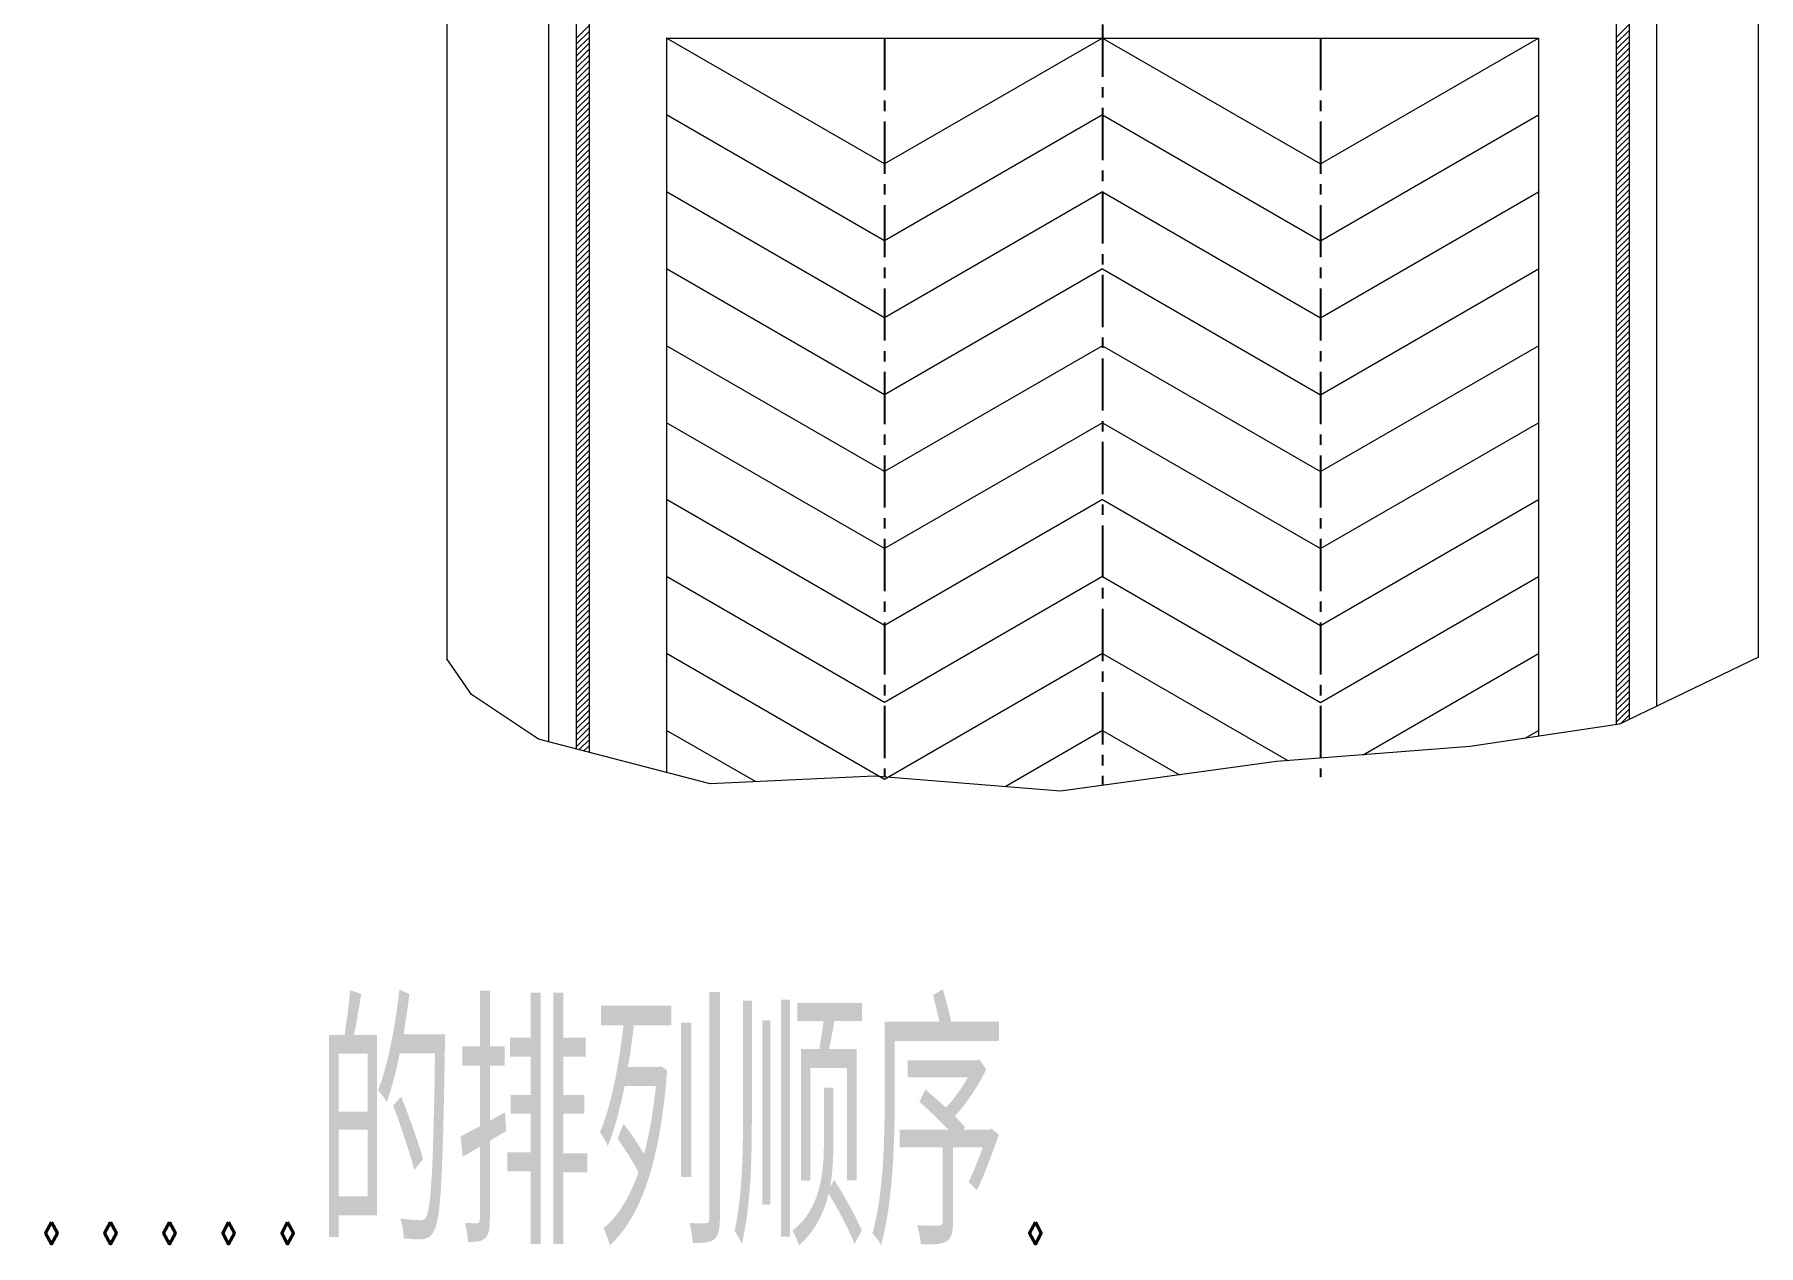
# Model space of a CAD drawing. Header units: millimetres. Extents: x 3189 to 3783, y 1029 to 1449.
# Drawn here: x 3530.11 to 3571.41, y 1134.91 to 1163.93 of the extents above; entities that cross this region are included whole.
import ezdxf

# ---------------------------------------------------------------- set-up
doc = ezdxf.new("R2010")
doc.units = ezdxf.units.MM
doc.linetypes.add('CENTER', pattern=[2, 1.25, -0.25, 0.25, -0.25])
doc.linetypes.add('CENTER2', pattern=[28.575, 19.05, -3.175, 3.175, -3.175])
doc.layers.add('1', color=1, linetype='Continuous', lineweight=18, true_color=0xff0000)
doc.layers.add('2', color=2, linetype='Continuous', lineweight=18, true_color=0xffff00)
doc.styles.add('STYLE1', font='txt.shx', dxfattribs={"width": 0.67, "bigfont": 'hztxt.shx'})

msp = doc.modelspace()

# ---------------------------------------------------------------- linework, layer by layer
at = {"color": 3, "linetype": 'CENTER'}
for p, q in [((3555.69408, 1180.16628), (3555.69408, 1145.93745)), ((3550.47168, 1163.8418), (3550.47168, 1146.13453)), ((3560.91648, 1163.8418), (3560.91648, 1146.13453))]:
    msp.add_line(p, q, dxfattribs=at)
at = {"layer": '1', "linetype": 'Continuous'}
for p, q in [((3539.9808, 1180.16628), (3539.9808, 1148.96547)), ((3571.40736, 1149.00971), (3571.40736, 1180.16628)), ((3542.42304, 1175.98959), (3542.42304, 1146.98446)), ((3568.96512, 1175.98959), (3568.96512, 1147.83336)), ((3543.08352, 1172.25711), (3543.08352, 1146.81227)), ((3568.30464, 1172.25711), (3568.30464, 1147.51523)), ((3543.39072, 1165.13067), (3543.39072, 1146.73219)), ((3567.99744, 1164.77759), (3567.99744, 1147.39245)), ((3545.24928, 1163.8418), (3566.13888, 1163.8418)), ((3545.24928, 1163.8418), (3545.24928, 1146.24767)), ((3566.13888, 1163.8418), (3566.13888, 1147.11385)), ((3540.57631, 1148.11755), (3539.9808, 1148.96547)), ((3571.40736, 1149.00971), (3568.07335, 1147.40383)), ((3542.18328, 1147.04696), (3540.57631, 1148.11755)), ((3568.07335, 1147.40383), (3564.5023, 1146.86853)), ((3546.28998, 1145.97637), (3542.18328, 1147.04696)), ((3565.81334, 1147.06505), (3566.13888, 1147.253)), ((3564.5023, 1146.86853), (3559.85994, 1146.51167)), ((3550.21812, 1146.1548), (3546.28998, 1145.97637)), ((3554.68193, 1145.79794), (3550.21812, 1146.1548)), ((3559.85994, 1146.51167), (3554.68193, 1145.79794))]:
    msp.add_line(p, q, dxfattribs=at)
at = {"layer": '2', "linetype": 'CENTER2'}
for p, q in [((3543.08352, 1163.83352), (3543.39072, 1164.14072)), ((3543.08352, 1163.6921), (3543.39072, 1163.9993)), ((3567.99744, 1163.85728), (3568.30464, 1164.16448)), ((3567.99744, 1163.71586), (3568.30464, 1164.02306)), ((3543.08352, 1163.55068), (3543.39072, 1163.85788)), ((3543.08352, 1163.40926), (3543.39072, 1163.71646)), ((3543.08352, 1163.26784), (3543.39072, 1163.57504)), ((3567.99744, 1163.57444), (3568.30464, 1163.88164)), ((3567.99744, 1163.43302), (3568.30464, 1163.74022)), ((3567.99744, 1163.2916), (3568.30464, 1163.5988)), ((3543.08352, 1163.12642), (3543.39072, 1163.43362)), ((3543.08352, 1162.98499), (3543.39072, 1163.29219)), ((3543.08352, 1162.84357), (3543.39072, 1163.15077)), ((3567.99744, 1163.15018), (3568.30464, 1163.45738)), ((3567.99744, 1163.00876), (3568.30464, 1163.31596)), ((3567.99744, 1162.86733), (3568.30464, 1163.17453)), ((3543.08352, 1162.70215), (3543.39072, 1163.00935)), ((3543.08352, 1162.56073), (3543.39072, 1162.86793)), ((3543.08352, 1162.41931), (3543.39072, 1162.72651)), ((3567.99744, 1162.72591), (3568.30464, 1163.03311)), ((3567.99744, 1162.58449), (3568.30464, 1162.89169)), ((3567.99744, 1162.44307), (3568.30464, 1162.75027)), ((3543.08352, 1162.27789), (3543.39072, 1162.58509)), ((3543.08352, 1162.13647), (3543.39072, 1162.44367)), ((3543.08352, 1161.99504), (3543.39072, 1162.30224)), ((3567.99744, 1162.30165), (3568.30464, 1162.60885)), ((3567.99744, 1162.16023), (3568.30464, 1162.46743)), ((3567.99744, 1162.01881), (3568.30464, 1162.32601)), ((3543.08352, 1161.85362), (3543.39072, 1162.16082)), ((3543.08352, 1161.7122), (3543.39072, 1162.0194)), ((3543.08352, 1161.57078), (3543.39072, 1161.87798)), ((3567.99744, 1161.87738), (3568.30464, 1162.18458)), ((3567.99744, 1161.73596), (3568.30464, 1162.04316)), ((3567.99744, 1161.59454), (3568.30464, 1161.90174)), ((3543.08352, 1161.42936), (3543.39072, 1161.73656)), ((3543.08352, 1161.28794), (3543.39072, 1161.59514)), ((3543.08352, 1161.14652), (3543.39072, 1161.45372)), ((3567.99744, 1161.45312), (3568.30464, 1161.76032)), ((3567.99744, 1161.3117), (3568.30464, 1161.6189)), ((3567.99744, 1161.17028), (3568.30464, 1161.47748)), ((3543.08352, 1161.00509), (3543.39072, 1161.31229)), ((3543.08352, 1160.86367), (3543.39072, 1161.17087)), ((3543.08352, 1160.72225), (3543.39072, 1161.02945)), ((3567.99744, 1161.02886), (3568.30464, 1161.33606)), ((3567.99744, 1160.88743), (3568.30464, 1161.19463)), ((3567.99744, 1160.74601), (3568.30464, 1161.05321)), ((3543.08352, 1160.58083), (3543.39072, 1160.88803)), ((3543.08352, 1160.43941), (3543.39072, 1160.74661)), ((3543.08352, 1160.29799), (3543.39072, 1160.60519)), ((3567.99744, 1160.60459), (3568.30464, 1160.91179)), ((3567.99744, 1160.46317), (3568.30464, 1160.77037)), ((3567.99744, 1160.32175), (3568.30464, 1160.62895)), ((3543.08352, 1160.15657), (3543.39072, 1160.46377)), ((3543.08352, 1160.01515), (3543.39072, 1160.32235)), ((3567.99744, 1160.18033), (3568.30464, 1160.48753)), ((3567.99744, 1160.03891), (3568.30464, 1160.34611)), ((3567.99744, 1159.89749), (3568.30464, 1160.20469)), ((3543.08352, 1159.87372), (3543.39072, 1160.18092)), ((3543.08352, 1159.7323), (3543.39072, 1160.0395)), ((3543.08352, 1159.59088), (3543.39072, 1159.89808)), ((3567.99744, 1159.75606), (3568.30464, 1160.06326)), ((3567.99744, 1159.61464), (3568.30464, 1159.92184)), ((3567.99744, 1159.47322), (3568.30464, 1159.78042)), ((3543.08352, 1159.44946), (3543.39072, 1159.75666)), ((3543.08352, 1159.30804), (3543.39072, 1159.61524)), ((3543.08352, 1159.16662), (3543.39072, 1159.47382)), ((3567.99744, 1159.3318), (3568.30464, 1159.639)), ((3567.99744, 1159.19038), (3568.30464, 1159.49758)), ((3543.08352, 1159.0252), (3543.39072, 1159.3324)), ((3543.08352, 1158.88377), (3543.39072, 1159.19097)), ((3543.08352, 1158.74235), (3543.39072, 1159.04955)), ((3567.99744, 1159.04896), (3568.30464, 1159.35616)), ((3567.99744, 1158.90754), (3568.30464, 1159.21474)), ((3567.99744, 1158.76611), (3568.30464, 1159.07331)), ((3543.08352, 1158.60093), (3543.39072, 1158.90813)), ((3543.08352, 1158.45951), (3543.39072, 1158.76671)), ((3543.08352, 1158.31809), (3543.39072, 1158.62529)), ((3567.99744, 1158.62469), (3568.30464, 1158.93189)), ((3567.99744, 1158.48327), (3568.30464, 1158.79047)), ((3567.99744, 1158.34185), (3568.30464, 1158.64905)), ((3543.08352, 1158.17667), (3543.39072, 1158.48387)), ((3543.08352, 1158.03525), (3543.39072, 1158.34245)), ((3543.08352, 1157.89383), (3543.39072, 1158.20103)), ((3567.99744, 1158.20043), (3568.30464, 1158.50763)), ((3567.99744, 1158.05901), (3568.30464, 1158.36621)), ((3567.99744, 1157.91759), (3568.30464, 1158.22479)), ((3543.08352, 1157.7524), (3543.39072, 1158.0596)), ((3543.08352, 1157.61098), (3543.39072, 1157.91818)), ((3543.08352, 1157.46956), (3543.39072, 1157.77676)), ((3567.99744, 1157.77617), (3568.30464, 1158.08337)), ((3567.99744, 1157.63474), (3568.30464, 1157.94194)), ((3567.99744, 1157.49332), (3568.30464, 1157.80052)), ((3543.08352, 1157.32814), (3543.39072, 1157.63534)), ((3543.08352, 1157.18672), (3543.39072, 1157.49392)), ((3543.08352, 1157.0453), (3543.39072, 1157.3525)), ((3567.99744, 1157.3519), (3568.30464, 1157.6591)), ((3567.99744, 1157.21048), (3568.30464, 1157.51768)), ((3567.99744, 1157.06906), (3568.30464, 1157.37626)), ((3543.08352, 1156.90388), (3543.39072, 1157.21108)), ((3543.08352, 1156.76245), (3543.39072, 1157.06965)), ((3543.08352, 1156.62103), (3543.39072, 1156.92823)), ((3567.99744, 1156.92764), (3568.30464, 1157.23484)), ((3567.99744, 1156.78622), (3568.30464, 1157.09342)), ((3567.99744, 1156.64479), (3568.30464, 1156.95199)), ((3543.08352, 1156.47961), (3543.39072, 1156.78681)), ((3543.08352, 1156.33819), (3543.39072, 1156.64539)), ((3543.08352, 1156.19677), (3543.39072, 1156.50397)), ((3567.99744, 1156.50337), (3568.30464, 1156.81057)), ((3567.99744, 1156.36195), (3568.30464, 1156.66915)), ((3567.99744, 1156.22053), (3568.30464, 1156.52773)), ((3543.08352, 1156.05535), (3543.39072, 1156.36255)), ((3543.08352, 1155.91393), (3543.39072, 1156.22113)), ((3543.08352, 1155.7725), (3543.39072, 1156.0797)), ((3567.99744, 1156.07911), (3568.30464, 1156.38631)), ((3567.99744, 1155.93769), (3568.30464, 1156.24489)), ((3567.99744, 1155.79627), (3568.30464, 1156.10347)), ((3543.08352, 1155.63108), (3543.39072, 1155.93828)), ((3543.08352, 1155.48966), (3543.39072, 1155.79686)), ((3543.08352, 1155.34824), (3543.39072, 1155.65544)), ((3567.99744, 1155.65484), (3568.30464, 1155.96204)), ((3567.99744, 1155.51342), (3568.30464, 1155.82062)), ((3567.99744, 1155.372), (3568.30464, 1155.6792)), ((3543.08352, 1155.20682), (3543.39072, 1155.51402)), ((3543.08352, 1155.0654), (3543.39072, 1155.3726)), ((3543.08352, 1154.92398), (3543.39072, 1155.23118)), ((3567.99744, 1155.23058), (3568.30464, 1155.53778)), ((3567.99744, 1155.08916), (3568.30464, 1155.39636)), ((3567.99744, 1154.94774), (3568.30464, 1155.25494)), ((3543.08352, 1154.78256), (3543.39072, 1155.08976)), ((3543.08352, 1154.64113), (3543.39072, 1154.94833)), ((3567.99744, 1154.80632), (3568.30464, 1155.11352)), ((3567.99744, 1154.6649), (3568.30464, 1154.9721)), ((3567.99744, 1154.52347), (3568.30464, 1154.83067)), ((3543.08352, 1154.49971), (3543.39072, 1154.80691)), ((3543.08352, 1154.35829), (3543.39072, 1154.66549)), ((3543.08352, 1154.21687), (3543.39072, 1154.52407)), ((3567.99744, 1154.38205), (3568.30464, 1154.68925)), ((3567.99744, 1154.24063), (3568.30464, 1154.54783)), ((3567.99744, 1154.09921), (3568.30464, 1154.40641)), ((3543.08352, 1154.07545), (3543.39072, 1154.38265)), ((3543.08352, 1153.93403), (3543.39072, 1154.24123)), ((3543.08352, 1153.79261), (3543.39072, 1154.09981)), ((3567.99744, 1153.95779), (3568.30464, 1154.26499)), ((3567.99744, 1153.81637), (3568.30464, 1154.12357)), ((3543.08352, 1153.65118), (3543.39072, 1153.95838)), ((3543.08352, 1153.50976), (3543.39072, 1153.81696)), ((3543.08352, 1153.36834), (3543.39072, 1153.67554)), ((3567.99744, 1153.67495), (3568.30464, 1153.98215)), ((3567.99744, 1153.53352), (3568.30464, 1153.84072)), ((3567.99744, 1153.3921), (3568.30464, 1153.6993)), ((3543.08352, 1153.22692), (3543.39072, 1153.53412)), ((3543.08352, 1153.0855), (3543.39072, 1153.3927)), ((3543.08352, 1152.94408), (3543.39072, 1153.25128)), ((3567.99744, 1153.25068), (3568.30464, 1153.55788)), ((3567.99744, 1153.10926), (3568.30464, 1153.41646)), ((3567.99744, 1152.96784), (3568.30464, 1153.27504)), ((3543.08352, 1152.80266), (3543.39072, 1153.10986)), ((3543.08352, 1152.66123), (3543.39072, 1152.96843)), ((3543.08352, 1152.51981), (3543.39072, 1152.82701)), ((3567.99744, 1152.82642), (3568.30464, 1153.13362)), ((3567.99744, 1152.685), (3568.30464, 1152.9922)), ((3567.99744, 1152.54357), (3568.30464, 1152.85077)), ((3543.08352, 1152.37839), (3543.39072, 1152.68559)), ((3543.08352, 1152.23697), (3543.39072, 1152.54417)), ((3543.08352, 1152.09555), (3543.39072, 1152.40275)), ((3567.99744, 1152.40215), (3568.30464, 1152.70935)), ((3567.99744, 1152.26073), (3568.30464, 1152.56793)), ((3567.99744, 1152.11931), (3568.30464, 1152.42651)), ((3543.08352, 1151.95413), (3543.39072, 1152.26133)), ((3543.08352, 1151.81271), (3543.39072, 1152.11991)), ((3543.08352, 1151.67129), (3543.39072, 1151.97849)), ((3567.99744, 1151.97789), (3568.30464, 1152.28509)), ((3567.99744, 1151.83647), (3568.30464, 1152.14367)), ((3567.99744, 1151.69505), (3568.30464, 1152.00225)), ((3543.08352, 1151.52986), (3543.39072, 1151.83706)), ((3543.08352, 1151.38844), (3543.39072, 1151.69564)), ((3543.08352, 1151.24702), (3543.39072, 1151.55422)), ((3567.99744, 1151.55363), (3568.30464, 1151.86083)), ((3567.99744, 1151.4122), (3568.30464, 1151.7194)), ((3567.99744, 1151.27078), (3568.30464, 1151.57798)), ((3543.08352, 1151.1056), (3543.39072, 1151.4128)), ((3543.08352, 1150.96418), (3543.39072, 1151.27138)), ((3543.08352, 1150.82276), (3543.39072, 1151.12996)), ((3567.99744, 1151.12936), (3568.30464, 1151.43656)), ((3567.99744, 1150.98794), (3568.30464, 1151.29514)), ((3567.99744, 1150.84652), (3568.30464, 1151.15372)), ((3543.08352, 1150.68134), (3543.39072, 1150.98854)), ((3543.08352, 1150.53991), (3543.39072, 1150.84711)), ((3543.08352, 1150.39849), (3543.39072, 1150.70569)), ((3567.99744, 1150.7051), (3568.30464, 1151.0123)), ((3567.99744, 1150.56368), (3568.30464, 1150.87088)), ((3567.99744, 1150.42225), (3568.30464, 1150.72945)), ((3543.08352, 1150.25707), (3543.39072, 1150.56427)), ((3543.08352, 1150.11565), (3543.39072, 1150.42285)), ((3543.08352, 1149.97423), (3543.39072, 1150.28143)), ((3567.99744, 1150.28083), (3568.30464, 1150.58803)), ((3567.99744, 1150.13941), (3568.30464, 1150.44661)), ((3567.99744, 1149.99799), (3568.30464, 1150.30519)), ((3543.08352, 1149.83281), (3543.39072, 1150.14001)), ((3543.08352, 1149.69139), (3543.39072, 1149.99859)), ((3567.99744, 1149.85657), (3568.30464, 1150.16377)), ((3567.99744, 1149.71515), (3568.30464, 1150.02235)), ((3567.99744, 1149.57373), (3568.30464, 1149.88093)), ((3543.08352, 1149.54997), (3543.39072, 1149.85717)), ((3543.08352, 1149.40854), (3543.39072, 1149.71574)), ((3543.08352, 1149.26712), (3543.39072, 1149.57432)), ((3567.99744, 1149.43231), (3568.30464, 1149.73951)), ((3567.99744, 1149.29088), (3568.30464, 1149.59808)), ((3567.99744, 1149.14946), (3568.30464, 1149.45666)), ((3543.08352, 1149.1257), (3543.39072, 1149.4329)), ((3543.08352, 1148.98428), (3543.39072, 1149.29148)), ((3543.08352, 1148.84286), (3543.39072, 1149.15006)), ((3567.99744, 1149.00804), (3568.30464, 1149.31524)), ((3567.99744, 1148.86662), (3568.30464, 1149.17382)), ((3567.99744, 1148.7252), (3568.30464, 1149.0324)), ((3543.08352, 1148.70144), (3543.39072, 1149.00864)), ((3543.08352, 1148.56002), (3543.39072, 1148.86722)), ((3543.08352, 1148.41859), (3543.39072, 1148.72579)), ((3567.99744, 1148.58378), (3568.30464, 1148.89098)), ((3567.99744, 1148.44236), (3568.30464, 1148.74956)), ((3543.08352, 1148.27717), (3543.39072, 1148.58437)), ((3543.08352, 1148.13575), (3543.39072, 1148.44295)), ((3543.08352, 1147.99433), (3543.39072, 1148.30153)), ((3567.99744, 1148.30093), (3568.30464, 1148.60813)), ((3567.99744, 1148.15951), (3568.30464, 1148.46671)), ((3567.99744, 1148.01809), (3568.30464, 1148.32529)), ((3543.08352, 1147.85291), (3543.39072, 1148.16011)), ((3543.08352, 1147.71149), (3543.39072, 1148.01869)), ((3543.08352, 1147.57007), (3543.39072, 1147.87727)), ((3567.99744, 1147.87667), (3568.30464, 1148.18387)), ((3567.99744, 1147.73525), (3568.30464, 1148.04245)), ((3567.99744, 1147.59383), (3568.30464, 1147.90103)), ((3543.08352, 1147.42864), (3543.39072, 1147.73584)), ((3543.08352, 1147.28722), (3543.39072, 1147.59442)), ((3543.08352, 1147.1458), (3543.39072, 1147.453)), ((3567.99744, 1147.45241), (3568.30464, 1147.75961)), ((3568.10602, 1147.41956), (3568.30464, 1147.61818)), ((3543.08352, 1147.00438), (3543.39072, 1147.31158)), ((3543.08352, 1146.86296), (3543.39072, 1147.17016)), ((3543.15549, 1146.79351), (3543.39072, 1147.02874)), ((3547.3751, 1146.02566), (3545.24928, 1147.253)), ((3555.69408, 1147.253), (3553.35726, 1145.90384)), ((3555.69408, 1147.253), (3557.53353, 1146.191)), ((3543.26767, 1146.76427), (3543.39072, 1146.88732)), ((3543.37985, 1146.73502), (3543.39072, 1146.7459))]:
    msp.add_line(p, q, dxfattribs=at)
at = {"layer": '2'}
for p, q in [((3550.47168, 1160.82665), (3545.24928, 1163.8418)), ((3555.69408, 1163.8418), (3550.47168, 1160.82665)), ((3555.69408, 1163.8418), (3560.91648, 1160.82665)), ((3560.91648, 1160.82665), (3566.13888, 1163.8418)), ((3550.47168, 1158.98345), (3545.24928, 1161.9986)), ((3555.69408, 1161.9986), (3550.47168, 1158.98345)), ((3555.69408, 1161.9986), (3560.91648, 1158.98345)), ((3560.91648, 1158.98345), (3566.13888, 1161.9986)), ((3550.47168, 1157.14025), (3545.24928, 1160.1554)), ((3555.69408, 1160.1554), (3550.47168, 1157.14025)), ((3555.69408, 1160.1554), (3560.91648, 1157.14025)), ((3560.91648, 1157.14025), (3566.13888, 1160.1554)), ((3550.47168, 1155.29705), (3545.24928, 1158.3122)), ((3555.69408, 1158.3122), (3550.47168, 1155.29705)), ((3555.69408, 1158.3122), (3560.91648, 1155.29705)), ((3560.91648, 1155.29705), (3566.13888, 1158.3122)), ((3550.47168, 1153.45385), (3545.24928, 1156.469)), ((3555.69408, 1156.469), (3550.47168, 1153.45385)), ((3555.69408, 1156.469), (3560.91648, 1153.45385)), ((3560.91648, 1153.45385), (3566.13888, 1156.469)), ((3550.47168, 1151.61065), (3545.24928, 1154.6258)), ((3555.69408, 1154.6258), (3550.47168, 1151.61065)), ((3555.69408, 1154.6258), (3560.91648, 1151.61065)), ((3560.91648, 1151.61065), (3566.13888, 1154.6258)), ((3550.47168, 1149.76745), (3545.24928, 1152.7826)), ((3555.69408, 1152.7826), (3550.47168, 1149.76745)), ((3555.69408, 1152.7826), (3560.91648, 1149.76745)), ((3560.91648, 1149.76745), (3566.13888, 1152.7826)), ((3550.47168, 1147.92425), (3545.24928, 1150.9394)), ((3555.69408, 1150.9394), (3550.47168, 1147.92425)), ((3555.69408, 1150.9394), (3560.91648, 1147.92425)), ((3560.91648, 1147.92425), (3566.13888, 1150.9394)), ((3550.47168, 1146.08105), (3545.24928, 1149.0962)), ((3555.69408, 1149.0962), (3550.47168, 1146.08105)), ((3555.69408, 1149.0962), (3560.13412, 1146.53274)), ((3561.93917, 1146.6715), (3566.13888, 1149.0962))]:
    msp.add_line(p, q, dxfattribs=at)

# ---------------------------------------------------------------- texts
at = {"layer": '2', "style": 'STYLE1', "width": 0.6}
msp.add_text('C向为移开固定板后装机顺序为1A.2B.3A......的排列顺序.', height=5.5, dxfattribs=at).set_placement((3463.14478, 1134.94456))

doc.saveas('drawing.dxf')
